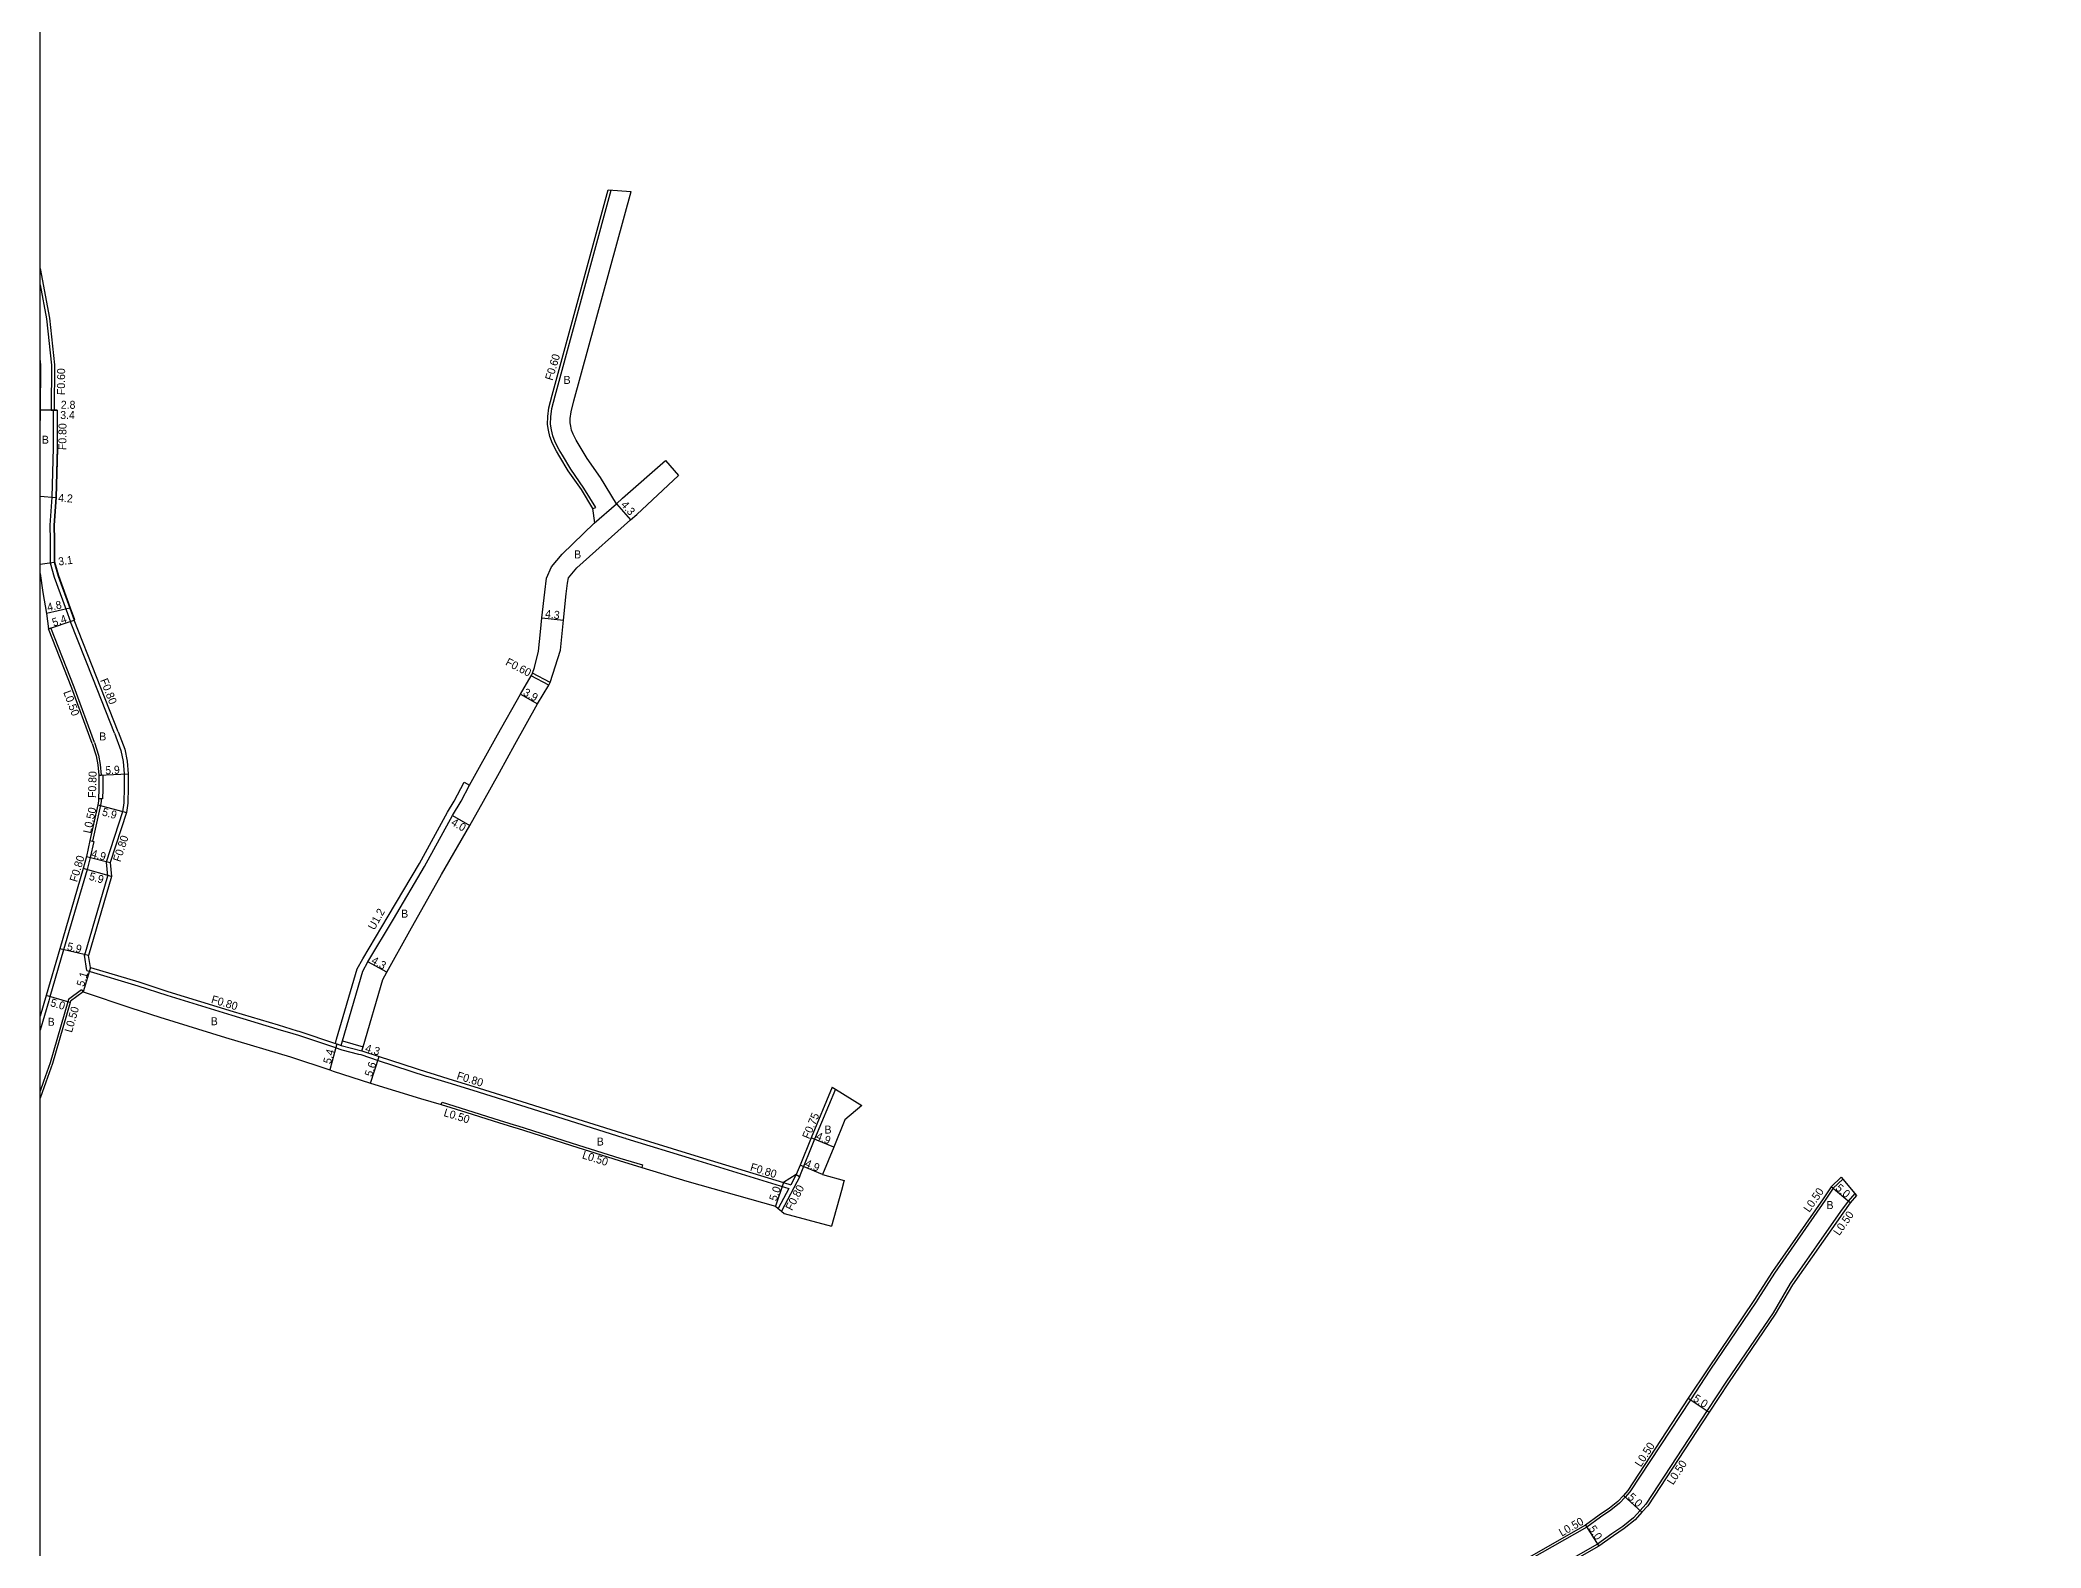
# Model space of a CAD drawing. Header units: metres. Extents: x -20002 to -16000, y -111000 to -108000.
# Drawn here: x -20000 to -19600, y -109595.6 to -109294 of the extents above; entities that cross this region are included whole.
import ezdxf

# ---------------------------------------------------------------- set-up
doc = ezdxf.new("R2010")
doc.units = ezdxf.units.M
doc.header["$LTSCALE"] = 2.5
for name, color, linetype in [('側溝・桝', 7, 'Continuous'), ('図郭', 7, 'Continuous'), ('幅員', 7, 'Continuous'), ('歩道・分離帯・安全施設', 7, 'Continuous'), ('舗装', 7, 'Continuous'), ('道路', 7, 'Continuous')]:
    doc.layers.add(name, color=color, linetype=linetype)
doc.styles.get("Standard").update_dxf_attribs({"font": ''})
doc.styles.get('Standard').set_extended_font_data('@MS PGothic')

msp = doc.modelspace()

# ---------------------------------------------------------------- linework, layer by layer
at = {"layer": '側溝・桝', "flags": 128}
msp.add_lwpolyline([(-19889.48, -109387.68), (-19888.9, -109387.48), (-19891.26, -109383.61), (-19893.89, -109379.81), (-19895.55, -109377.04), (-19896.22, -109375.96), (-19897.01, -109374.45), (-19897.51, -109373.14), (-19897.75, -109371.94), (-19897.95, -109370.84), (-19897.89, -109369.36), (-19897.68, -109367.68), (-19897.05, -109365.15), (-19885.83, -109324.03)], dxfattribs=at)
at = {"layer": '側溝・桝'}
for points in [[(-20000, -109342.93), (-19998.72, -109349.74), (-19997.69, -109359.02), (-19997.74, -109368.02)], [(-19997.34, -109368.03), (-19997.39, -109375.56), (-19997.65, -109385.44), (-19998.06, -109391.02), (-19998, -109394.04), (-19998, -109398.55), (-19997.14, -109401.47), (-19994.78, -109407.94), (-19993.91, -109410.35)], [(-19997.74, -109368.02), (-19997.34, -109368.03), (-19997.14, -109368.03)], [(-19998.28, -109411.77), (-19997.82, -109411.59)], [(-19989.09, -109434.54), (-19993.19, -109423.47), (-19997.82, -109411.59)], [(-19985.14, -109432.64), (-19989.42, -109421.66), (-19993.91, -109410.35)], [(-19898.29, -109423.01), (-19901.83, -109421.16)], [(-19898.01, -109422.48), (-19901.58, -109420.61)], [(-19989.09, -109434.54), (-19988.31, -109437.04), (-19987.95, -109438.89), (-19987.77, -109441.01)], [(-19985.14, -109432.64), (-19983.82, -109436.09), (-19983.39, -109438.33), (-19983.18, -109440.79), (-19983.15, -109443.84), (-19983.26, -109446.26)], [(-19987.47, -109441), (-19987.45, -109443.83), (-19987.5, -109445.76), (-19987.8, -109445.77), (-19988.3, -109445.77)], [(-19988.27, -109441.03), (-19987.77, -109441.01), (-19987.47, -109441)], [(-19917.21, -109446.26), (-19915.2, -109442.46), (-19914.14, -109443.02)], [(-19983.26, -109446.26), (-19983.27, -109446.56), (-19983.51, -109448.36), (-19986.8, -109458.45), (-19986.5, -109461.26), (-19991.13, -109477.08)], [(-19987.8, -109446.26), (-19987.8, -109446.33), (-19987.92, -109447.05), (-19989.53, -109454.25)], [(-19987.8, -109445.77), (-19987.8, -109445.78), (-19987.8, -109446.26)], [(-19940.95, -109494.71), (-19940.7, -109493.86), (-19936.59, -109479.78), (-19935.5, -109477.81), (-19930.41, -109469.27), (-19924.15, -109458.7), (-19918.57, -109448.47), (-19917.21, -109446.26)], [(-19989.24, -109454.31), (-19989.95, -109457.51), (-19990.59, -109459.92), (-19995.29, -109476.01), (-19998.01, -109485.35)], [(-19990.02, -109454.14), (-19989.53, -109454.25), (-19989.24, -109454.31)], [(-19990.65, -109480.12), (-19991.13, -109477.08)], [(-19991.69, -109483.98), (-19994.32, -109485.92)], [(-19991.69, -109483.98), (-19991.4, -109484.39)], [(-19990.65, -109480.12), (-19980.47, -109483.17), (-19974.66, -109485.08), (-19961.63, -109489.07), (-19952.65, -109491.77)], [(-19998.01, -109485.35), (-19998.27, -109486.21), (-20000, -109492.03)], [(-19994.32, -109485.92), (-19994.46, -109486.38), (-19997.98, -109498.57), (-19999.28, -109502.31), (-20000, -109504.22)], [(-19952.65, -109491.77), (-19952.43, -109491.83), (-19949.45, -109492.73), (-19948.81, -109492.92)], [(-19948.81, -109492.92), (-19948.51, -109493.01), (-19940.93, -109495.55), (-19940.06, -109495.85)], [(-19940.06, -109495.85), (-19939.65, -109495.96), (-19936.33, -109496.84), (-19935.9, -109496.95)], [(-19939.81, -109495.09), (-19935.65, -109496.19)], [(-19935.9, -109496.95), (-19932.42, -109498.09), (-19922.79, -109501.22), (-19922.5, -109501.31), (-19918.5, -109502.54), (-19913.5, -109504.06), (-19903.95, -109507.07), (-19891.69, -109510.94)], [(-19841, -109503.86), (-19845.17, -109513.87), (-19848.17, -109521.29)], [(-19919.8, -109506.95), (-19919.64, -109506.47), (-19914.72, -109507.98), (-19909.29, -109509.69)], [(-19909.29, -109509.69), (-19905.21, -109510.97)], [(-19905.21, -109510.97), (-19904.49, -109511.2), (-19892.35, -109515.03), (-19884.08, -109517.62), (-19879.55, -109519.01), (-19879.71, -109519.49)], [(-19891.69, -109510.94), (-19891.07, -109511.13), (-19883.31, -109513.57), (-19882.96, -109513.68)], [(-19882.96, -109513.68), (-19882.92, -109513.69), (-19869.34, -109517.85), (-19850.28, -109523.69)], [(-19850.28, -109523.69), (-19852.41, -109527.73)], [(-19848.13, -109521.31), (-19851.79, -109528.26)], [(-19851.39, -109522.51), (-19849.9, -109522.96)], [(-19848.84, -109520.94), (-19849.9, -109522.96)], [(-19848.84, -109520.94), (-19848.17, -109521.29), (-19848.13, -109521.31)], [(-19639.96, -109521.46), (-19639.63, -109521.85), (-19641.57, -109523.68), (-19643.15, -109526.06), (-19653.25, -109540.63), (-19656.59, -109545.84), (-19656.96, -109546.4)], [(-19636.85, -109525.1), (-19637.2, -109524.74), (-19638.52, -109526.26), (-19640.05, -109528.35), (-19650.12, -109542.74), (-19653.52, -109548.61)], [(-19656.96, -109546.4), (-19666.21, -109560.05), (-19670.08, -109565.96), (-19682.16, -109584.42), (-19683.09, -109585.44), (-19684.23, -109586.69), (-19685.98, -109588.08), (-19688.05, -109589.49), (-19690.81, -109591.48), (-19702.16, -109597.94)], [(-19653.52, -109548.61), (-19662.89, -109562.28), (-19666.73, -109568.15), (-19678.99, -109586.88), (-19680.14, -109588.14), (-19681.49, -109589.62), (-19683.61, -109591.3), (-19685.76, -109592.77), (-19688.64, -109594.84)], [(-19688.64, -109594.84), (-19700.13, -109601.38), (-19710.61, -109607.71), (-19727.37, -109618.04), (-19743.47, -109627.71), (-19757.66, -109636.21), (-19767.18, -109642.23)], [(-19688.64, -109594.84), (-19688.37, -109595.26)]]:
    msp.add_lwpolyline(points, dxfattribs=at)
at = {"layer": '図郭'}
msp.add_lwpolyline([(-20000, -109200), (-19200, -109200), (-19200, -109800), (-20000, -109800)], close=True, dxfattribs=at)
at = {"layer": '幅員'}
for points in [[(-19997.14, -109368.03), (-19999.94, -109368.01)], [(-19996.54, -109368.03), (-19999.94, -109368.01)], [(-20000, -109385.26), (-19996.85, -109385.48)], [(-19884.78, -109386.74), (-19881.94, -109389.98)], [(-20000, -109398.81), (-19997.2, -109398.44)], [(-19994.03, -109407.67), (-19998.72, -109408.7)], [(-19998.28, -109411.77), (-19993.16, -109410.05)], [(-19899.66, -109409.55), (-19895.38, -109410.03)], [(-19903.93, -109424.85), (-19900.54, -109426.78)], [(-19988.27, -109441.03), (-19982.38, -109440.75)], [(-19988.41, -109446.96), (-19982.73, -109448.54)], [(-19917.54, -109449.1), (-19914.08, -109451.1)], [(-19985.69, -109461.33), (-19991.36, -109459.7)], [(-19990.73, -109457.32), (-19985.98, -109458.54)], [(-19990.31, -109477.13), (-19996.05, -109475.79)], [(-19989.93, -109479.5), (-19991.4, -109484.39)], [(-19930.69, -109480.48), (-19934.45, -109478.39)], [(-19993.97, -109486.52), (-19998.78, -109485.13)], [(-19940.68, -109494.8), (-19942.09, -109500.01)], [(-19939.55, -109494.2), (-19935.42, -109495.4)], [(-19933.94, -109502.65), (-19932.17, -109497.33)], [(-19841.34, -109515.47), (-19845.87, -109513.59)], [(-19843.55, -109520.93), (-19848.07, -109519.05)], [(-19851.39, -109522.51), (-19852.97, -109527.25)], [(-19638.13, -109526.58), (-19641.95, -109523.36)], [(-19670.5, -109565.69), (-19666.31, -109568.43)], [(-19683.46, -109585.1), (-19679.77, -109588.47)], [(-19691.08, -109591.05), (-19688.37, -109595.26)]]:
    msp.add_lwpolyline(points, dxfattribs=at)
at = {"layer": '歩道・分離帯・安全施設'}
msp.add_lwpolyline([(-19993.02, -109410), (-19993.89, -109407.62), (-19996.24, -109401.17), (-19997.05, -109398.42), (-19997.05, -109394.03), (-19997.11, -109391.05), (-19996.7, -109385.49), (-19996.44, -109375.67)], dxfattribs=at)
at = {"layer": '道路', "flags": 128}
msp.add_lwpolyline([(-19889.12, -109390.56), (-19889.48, -109387.68), (-19891.76, -109383.93), (-19894.39, -109380.14), (-19896.06, -109377.35), (-19896.74, -109376.26), (-19897.56, -109374.69), (-19898.09, -109373.3), (-19898.34, -109372.06), (-19898.56, -109370.88), (-19898.48, -109369.31), (-19898.27, -109367.57), (-19897.63, -109365), (-19886.44, -109323.99)], dxfattribs=at)
at = {"layer": '道路'}
for points in [[(-19886.44, -109323.99), (-19881.86, -109324.32)], [(-19884.78, -109386.74), (-19887.98, -109381.48), (-19890.61, -109377.69), (-19892.22, -109375.01), (-19892.82, -109374.04), (-19893.45, -109372.84), (-19893.76, -109372.04), (-19893.92, -109371.21), (-19894.04, -109370.58), (-19894, -109369.69), (-19893.84, -109368.39), (-19893.27, -109366.14), (-19881.86, -109324.32)], [(-20000, -109339.69), (-19998.13, -109349.65), (-19997.09, -109358.99), (-19997.14, -109368.03)], [(-20000, -109358.13), (-19999.89, -109359.14), (-19999.94, -109368.01), (-20000, -109370.11)], [(-19997.14, -109368.03), (-19996.54, -109368.03), (-19996.59, -109375.57), (-19996.85, -109385.48), (-19997.26, -109391.05), (-19997.2, -109394.03), (-19997.2, -109398.44), (-19996.38, -109401.22), (-19994.03, -109407.67), (-19993.16, -109410.05)], [(-19884.78, -109386.74), (-19883.53, -109385.64), (-19874.98, -109378.12)], [(-19874.98, -109378.12), (-19872.34, -109381.13)], [(-19881.94, -109389.98), (-19880.7, -109388.87), (-19872.34, -109381.13)], [(-19889.21, -109390.63), (-19884.78, -109386.74)], [(-19908.53, -109432.96), (-19903.93, -109424.85), (-19901.83, -109421.16), (-19901.71, -109420.95), (-19901.58, -109420.61), (-19901.17, -109419.49), (-19900.32, -109416.25), (-19899.98, -109412.4), (-19899.66, -109409.55), (-19899.08, -109404.47), (-19898.78, -109401.62), (-19897.75, -109399.38), (-19895.61, -109396.85), (-19889.21, -109390.63)], [(-19898.01, -109422.48), (-19895.95, -109416.06), (-19895.38, -109410.03), (-19894.82, -109404.8), (-19894.56, -109402.64), (-19894.35, -109401.55), (-19892.68, -109399.59), (-19881.94, -109389.98)], [(-20000, -109400.68), (-19999.43, -109404.53), (-19998.72, -109408.7), (-19998.28, -109411.77)], [(-19989.56, -109434.71), (-19993.65, -109423.65), (-19998.28, -109411.77)], [(-19984.39, -109432.35), (-19988.68, -109421.36), (-19993.16, -109410.05)], [(-19908.16, -109440.53), (-19905.05, -109434.93), (-19900.54, -109426.78), (-19898.29, -109423.01), (-19898.07, -109422.64), (-19898.01, -109422.48)], [(-19989.56, -109434.71), (-19988.8, -109437.16), (-19988.45, -109438.96), (-19988.27, -109441.03), (-19988.25, -109443.82), (-19988.3, -109445.77), (-19988.3, -109446.26)], [(-19984.39, -109432.35), (-19983.05, -109435.87), (-19982.6, -109438.22), (-19982.38, -109440.75), (-19982.35, -109443.85), (-19982.46, -109446.26)], [(-19915.8, -109446.26), (-19914.14, -109443.02), (-19908.53, -109432.96)], [(-19911.34, -109446.26), (-19908.16, -109440.53)], [(-19988.3, -109446.26), (-19988.41, -109446.96), (-19990.02, -109454.14), (-19990.73, -109457.32), (-19991.36, -109459.7), (-19996.05, -109475.79), (-19998.78, -109485.13)], [(-19982.46, -109446.26), (-19982.47, -109446.63), (-19982.73, -109448.54), (-19985.98, -109458.54), (-19985.69, -109461.33), (-19990.31, -109477.13)], [(-19939.81, -109495.09), (-19939.55, -109494.2), (-19935.47, -109480.24), (-19934.45, -109478.39), (-19929.36, -109469.86), (-19923.12, -109459.31), (-19917.54, -109449.1), (-19915.8, -109446.26)], [(-19935.65, -109496.19), (-19935.42, -109495.4), (-19931.48, -109481.91), (-19930.69, -109480.48), (-19926.1, -109472.21), (-19919.76, -109460.94), (-19914.08, -109451.1), (-19911.34, -109446.26)], [(-19989.93, -109479.5), (-19990.31, -109477.13)], [(-19989.93, -109479.5), (-19980.23, -109482.4), (-19974.42, -109484.32), (-19961.39, -109488.3), (-19952.42, -109491)], [(-19998.78, -109485.13), (-20000, -109489.23)], [(-19993.89, -109486.23), (-19993.97, -109486.52), (-19997.51, -109498.72), (-19998.81, -109502.48), (-20000, -109505.63)], [(-19991.4, -109484.39), (-19993.89, -109486.23)], [(-19991.4, -109484.39), (-19981.84, -109487.56), (-19976.06, -109489.46), (-19962.89, -109493.49), (-19949.91, -109497.4), (-19942.09, -109500.01), (-19941.37, -109500.24)], [(-19952.42, -109491), (-19948.58, -109492.16), (-19948.27, -109492.25), (-19940.95, -109494.71), (-19940.68, -109494.8), (-19939.81, -109495.09)], [(-19935.65, -109496.19), (-19932.17, -109497.33), (-19922.54, -109500.46), (-19922.26, -109500.55), (-19918.26, -109501.77)], [(-19941.37, -109500.24), (-19933.94, -109502.65), (-19923.91, -109505.69), (-19919.8, -109506.95), (-19914.87, -109508.46), (-19909.44, -109510.17)], [(-19918.26, -109501.77), (-19913.27, -109503.3), (-19903.71, -109506.3), (-19891.45, -109510.17)], [(-19841.64, -109503.46), (-19845.87, -109513.59), (-19848.07, -109519.05), (-19848.84, -109520.94)], [(-19841.64, -109503.46), (-19841, -109503.86), (-19835.74, -109507.15)], [(-19835.74, -109507.15), (-19839.12, -109509.96), (-19841.34, -109515.47), (-19843.55, -109520.93)], [(-19909.44, -109510.17), (-19905.36, -109511.45), (-19904.64, -109511.68), (-19892.5, -109515.5), (-19884.23, -109518.1), (-19879.71, -109519.49), (-19870.72, -109522.24), (-19852.97, -109527.25), (-19852.41, -109527.73), (-19851.79, -109528.26), (-19851.27, -109528.7), (-19841.78, -109531.27)], [(-19891.45, -109510.17), (-19882.72, -109512.92), (-19882.68, -109512.93), (-19869.1, -109517.09), (-19851.39, -109522.51)], [(-19848.84, -109520.94), (-19851.39, -109522.51)], [(-19843.55, -109520.93), (-19839.24, -109522.1), (-19839.31, -109522.34)], [(-19839.31, -109522.34), (-19839.8, -109524.13), (-19841.78, -109531.27)], [(-19639.96, -109521.46), (-19641.95, -109523.36), (-19643.56, -109525.78), (-19653.66, -109540.35), (-19657.37, -109546.12)], [(-19639.96, -109521.46), (-19636.85, -109525.1)], [(-19636.85, -109525.1), (-19638.13, -109526.58), (-19639.64, -109528.64), (-19649.7, -109543.01), (-19653.11, -109548.89)], [(-19657.37, -109546.12), (-19666.62, -109559.77), (-19670.5, -109565.69), (-19682.56, -109584.12), (-19683.46, -109585.1), (-19684.57, -109586.32), (-19686.28, -109587.68), (-19688.34, -109589.08), (-19691.08, -109591.05), (-19702.41, -109597.51)], [(-19653.11, -109548.89), (-19662.47, -109562.56), (-19666.31, -109568.43), (-19678.6, -109587.19), (-19679.77, -109588.47), (-19681.14, -109589.98), (-19683.31, -109591.71), (-19685.47, -109593.18), (-19688.37, -109595.26), (-19699.88, -109601.82), (-19710.35, -109608.14), (-19727.11, -109618.46), (-19743.22, -109628.14), (-19757.4, -109636.63), (-19766.91, -109642.65), (-19770.88, -109645.15)]]:
    msp.add_lwpolyline(points, dxfattribs=at)

# ---------------------------------------------------------------- texts
at = {"layer": '側溝・桝'}
for s, rotation, p in [('F0.60', 89.6142, (-19995.01, -109365.01)), ('F0.60', 72.9972, (-19897.56, -109362.21)), ('F0.80', 89.6142, (-19994.74, -109376.01)), ('F0.60', 332.4334, (-19907.09, -109418.92)), ('F0.80', 291.3009, (-19988, -109422.05)), ('L0.50', 290.3093, (-19995.38, -109424.45)), ('F0.80', 88.5327, (-19988.81, -109445.62)), ('L0.50', 77.3877, (-19989.86, -109452.8)), ('F0.80', 71.9619, (-19983.94, -109458.51)), ('F0.80', 73.279, (-19992.6, -109462.53)), ('U1.2', 60.6321, (-19933.15, -109472.15)), ('L0.50', 73.8583, (-19993.63, -109492.64)), ('F0.80', 343.2611, (-19965.9, -109486.56)), ('F0.80', 342.9972, (-19916.82, -109501.83)), ('L0.50', 342.9918, (-19919.42, -109509.2)), ('F0.75', 67.3778, (-19846.23, -109513.95)), ('L0.50', 342.562, (-19891.74, -109517.67)), ('F0.80', 342.9853, (-19858.16, -109520.11)), ('F0.80', 62.2383, (-19849.66, -109528.28)), ('L0.50', 55.2638, (-19646.3, -109528.61)), ('L0.50', 55.009, (-19640.32, -109533.26)), ('L0.50', 56.79, (-19679.99, -109579.55)), ('L0.50', 56.7898, (-19673.56, -109583.13)), ('L0.50', 29.6566, (-19695.8, -109593.38))]:
    msp.add_text(s, height=1.6, rotation=rotation, dxfattribs=at).set_placement(p)
at = {"layer": '幅員'}
for s, rotation, p in [('2.8', 359.6708, (-19995.84, -109367.75)), ('3.4', 359.6708, (-19995.96, -109369.8)), ('4.2', 356.0039, (-19996.41, -109386.32)), ('4.3', 311.2952, (-19884, -109387.04)), ('3.1', 7.489, (-19996.25, -109399.12)), ('4.8', 12.3778, (-19998.4, -109408.28)), ('5.4', 18.5656, (-19997.27, -109411.33)), ('4.3', 353.523, (-19899.1, -109409.51)), ('3.9', 330.4003, (-19903.57, -109424.94)), ('5.9', 2.7514, (-19986.93, -109440.87)), ('5.9', 344.4885, (-19987.71, -109449.07)), ('4.0', 329.9284, (-19917.97, -109450.92)), ('4.9', 345.6275, (-19989.88, -109457.44)), ('5.9', 344.0001, (-19990.32, -109461.95)), ('5.9', 346.8537, (-19994.72, -109476)), ('4.3', 330.9732, (-19933.92, -109478.57)), ('5.1', 73.3384, (-19991.22, -109483.45)), ('5.0', 343.8761, (-19998.05, -109487.22)), ('5.4', 74.8065, (-19941.9, -109498.92)), ('4.3', 343.7199, (-19935.12, -109496.32)), ('5.6', 71.6599, (-19933.65, -109501.48)), ('4.9', 337.3781, (-19845.04, -109513.82)), ('4.9', 337.3781, (-19847.25, -109519.28)), ('5.0', 71.6422, (-19852.78, -109526.37)), ('5.0', 319.9484, (-19641.2, -109523.86)), ('5.0', 326.7879, (-19669.69, -109566.1)), ('5.0', 317.617, (-19682.73, -109585.64)), ('5.0', 302.7695, (-19690.51, -109591.76))]:
    msp.add_text(s, height=1.6, rotation=rotation, dxfattribs=at).set_placement(p)
at = {"layer": '舗装'}
for p in [(-19895.33, -109362.78), (-19999.63, -109374.74), (-19893.22, -109397.68), (-19988.16, -109434.09), (-19927.8, -109469.55), (-19998.46, -109491.18), (-19965.86, -109491.06), (-19843.17, -109512.73), (-19888.7, -109515.13), (-19642.87, -109527.83)]:
    msp.add_text('B', height=1.6, dxfattribs=at).set_placement(p)

doc.saveas('drawing.dxf')
